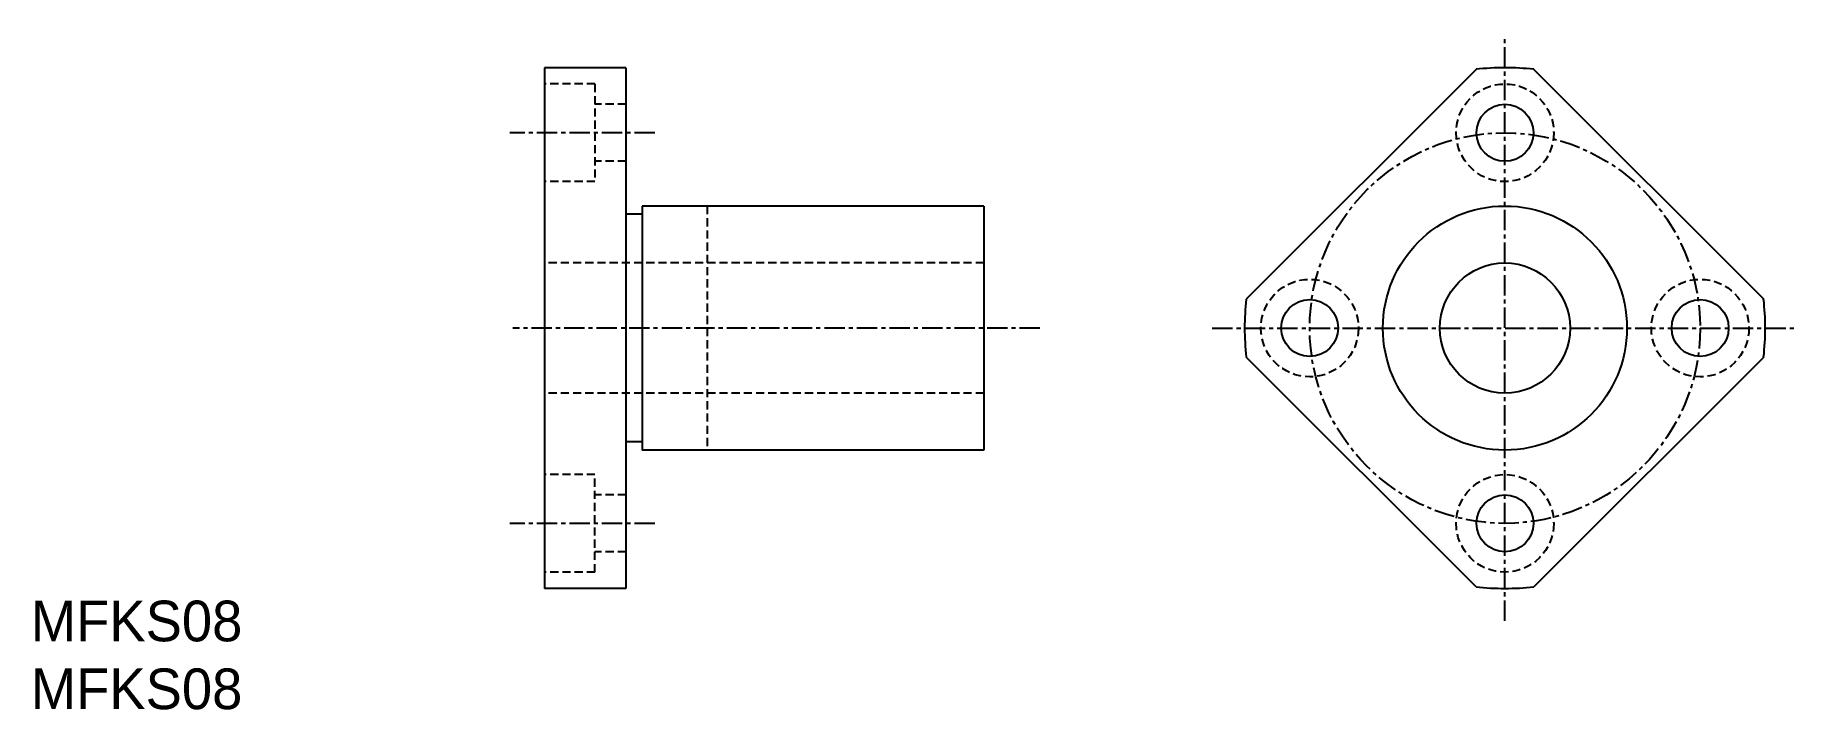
# Model space of a CAD drawing. Extents: x 10 to 119, y 10 to 51.
import ezdxf

# ---------------------------------------------------------------- set-up
doc = ezdxf.new("R2010")
doc.units = 0
doc.linetypes.add('CENTER', pattern=[2, 1.25, -0.25, 0.25, -0.25])
doc.linetypes.add('DASHED', pattern=[0.75, 0.5, -0.25])
doc.layers.get('0').update_dxf_attribs({"linetype": 'CONTINUOUS'})
doc.layers.add('CENTER', color=1, linetype='CENTER')

# ---------------------------------------------------------------- blocks, each defined once
blk = doc.blocks.new('*U2')
for p in [(119.04, 101.68), (119.04, 97.51)]:
    blk.add_text('MFKS08', height=2.5).set_placement(p)

msp = doc.modelspace()

# ---------------------------------------------------------------- linework, layer by layer
at = {"color": 7, "linetype": 'CONTINUOUS'}
for p, q in [((41.58, 49.42), (41.58, 17.42)), ((46.58, 49.42), (41.58, 49.42)), ((46.58, 49.42), (46.58, 17.42)), ((98.84, 49.32), (84.71, 35.2)), ((116.52, 35.2), (102.39, 49.32)), ((47.58, 40.42), (46.58, 40.42)), ((68.58, 40.92), (47.58, 40.92)), ((47.58, 40.92), (47.58, 25.92)), ((68.58, 40.92), (68.58, 25.92)), ((98.84, 17.52), (84.71, 31.64)), ((116.52, 31.64), (102.39, 17.52)), ((47.58, 26.42), (46.58, 26.42)), ((68.58, 25.92), (47.58, 25.92)), ((46.58, 17.42), (41.58, 17.42))]:
    msp.add_line(p, q, dxfattribs=at)
at = {"color": 3, "linetype": 'DASHED'}
for p, q in [((44.68, 48.42), (41.58, 48.42)), ((44.68, 48.42), (44.68, 42.42)), ((46.58, 47.17), (44.68, 47.17)), ((46.58, 43.67), (44.68, 43.67)), ((44.68, 42.42), (41.58, 42.42)), ((51.58, 40.92), (51.58, 25.92)), ((68.58, 37.42), (41.58, 37.42)), ((68.58, 29.42), (41.58, 29.42)), ((44.68, 24.42), (41.58, 24.42)), ((44.68, 18.42), (44.68, 24.42)), ((46.58, 23.17), (44.68, 23.17)), ((46.58, 19.67), (44.68, 19.67)), ((44.68, 18.42), (41.58, 18.42))]:
    msp.add_line(p, q, dxfattribs=at)
for centre in [(100.61, 45.42), (88.61, 33.42), (112.61, 33.42), (100.61, 21.42)]:
    msp.add_circle(centre, 3, dxfattribs=at)
at = {"color": 7, "linetype": 'CONTINUOUS'}
for centre, radius in [((100.61, 45.42), 1.75), ((100.61, 33.42), 7.5), ((100.61, 33.42), 4), ((88.61, 33.42), 1.75), ((112.61, 33.42), 1.75), ((100.61, 21.42), 1.75)]:
    msp.add_circle(centre, radius, dxfattribs=at)
for start, end in [(83.6248, 96.3752), (173.6248, 186.3752), (353.6248, 6.3752), (263.6248, 276.3752)]:
    msp.add_arc((100.61, 33.42), 16, start, end, dxfattribs=at)
at = {"layer": 'CENTER', "color": 1, "linetype": 'CENTER'}
for p, q in [((100.61, 15.43), (100.61, 51.41)), ((48.36, 45.42), (39.44, 45.42)), ((72.03, 33.42), (39.62, 33.42)), ((82.62, 33.42), (118.61, 33.42)), ((48.36, 21.42), (39.44, 21.42))]:
    msp.add_line(p, q, dxfattribs=at)
msp.add_circle((100.61, 33.42), 12, dxfattribs=at)

# ---------------------------------------------------------------- block references
at = {"color": 7, "linetype": 'CONTINUOUS'}
msp.add_blockref('*U2', (-109.04, -87.51), dxfattribs=at)

doc.saveas('drawing.dxf')
